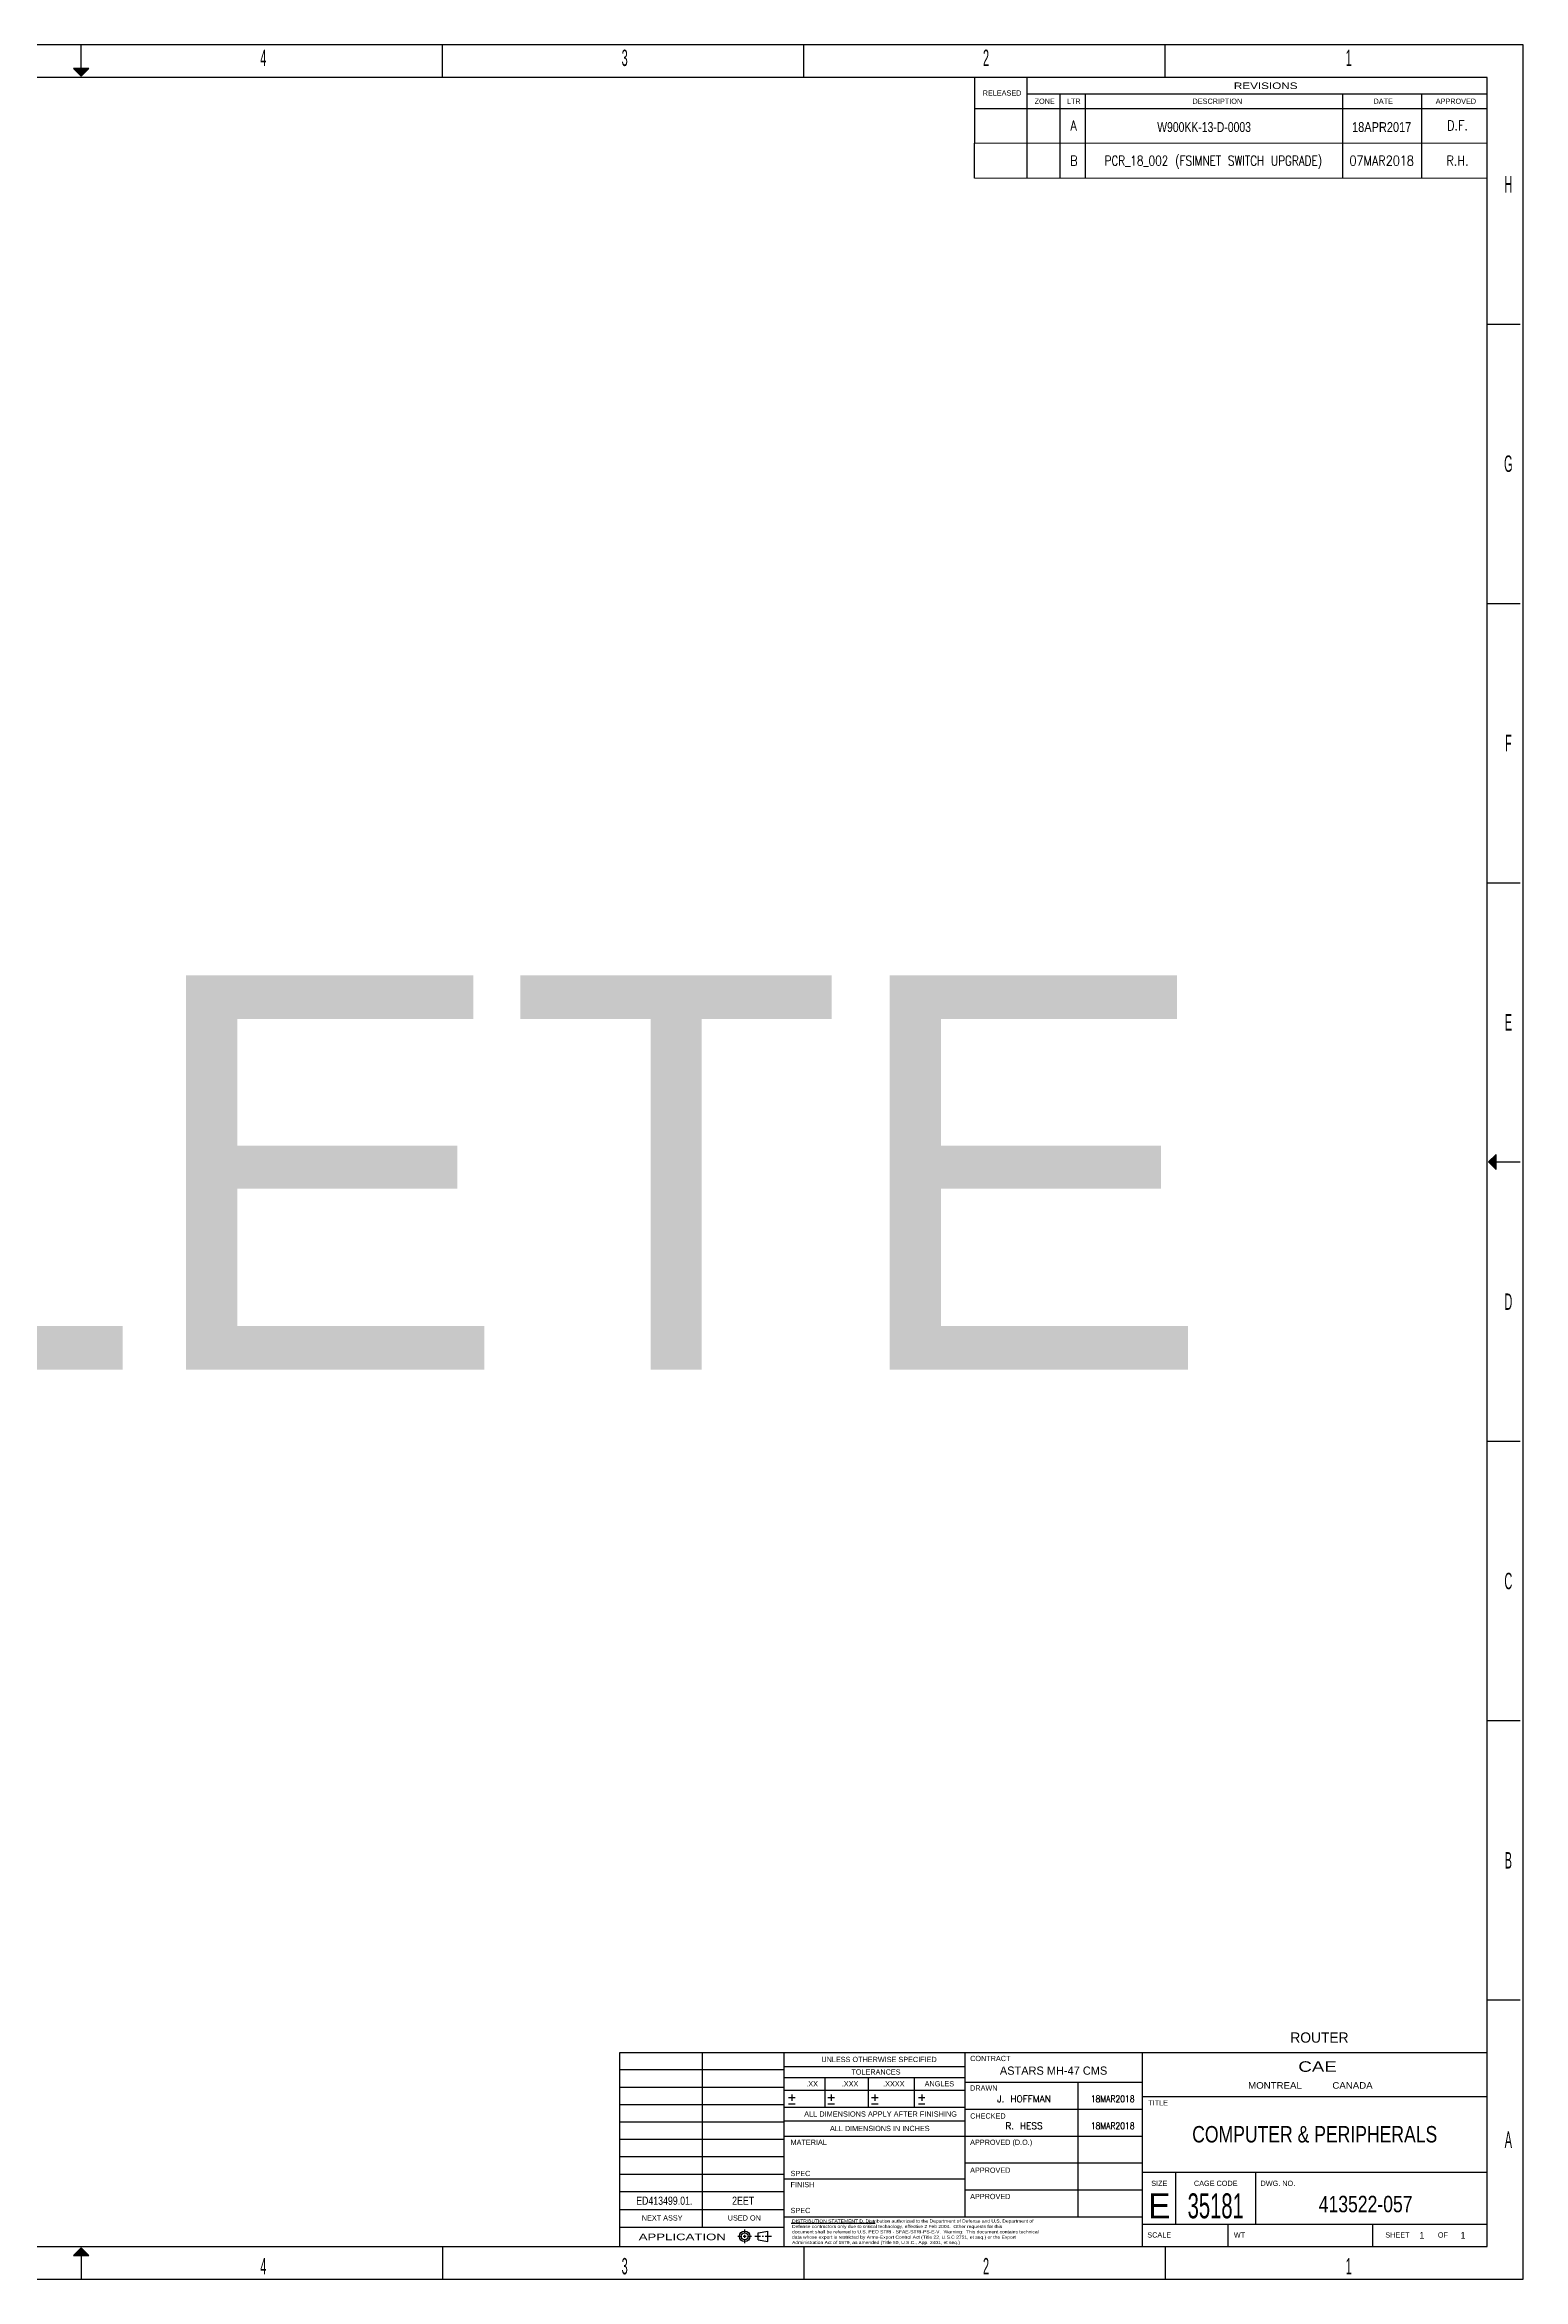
# Model space of a CAD drawing. Header units: inches. Extents: x -0.6 to 43.4, y -0.5 to 33.5.
# Drawn here: x 20.94 to 43.45, y -0.5 to 33.5 of the extents above; entities that cross this region are included whole.
import ezdxf
from ezdxf.enums import TextEntityAlignment as Align

# ---------------------------------------------------------------- set-up
doc = ezdxf.new("R2010")
doc.units = ezdxf.units.IN
doc.header["$MEASUREMENT"] = 0
doc.layers.add('35', color=7, linetype='Continuous')
doc.layers.add('Title', color=6, linetype='Continuous')
doc.styles.add('dgn000', font='dgn000.shx')
doc.styles.add('dgn001', font='dgn001.shx')
doc.styles.add('dgn028', font='dgn028.shx')
doc.styles.add('dgn050', font='dgn050.shx')
doc.styles.add('dgn175', font='dgn175.shx')
doc.styles.get("Standard").update_dxf_attribs({"font": 'txt.shx'})
doc.styles.add('Style-Arial', font='arial.ttf')

# ---------------------------------------------------------------- blocks, each defined once
blk = doc.blocks.new('EFORM-W900KK-13-D-0003-0001')
at = {"layer": 'Title', "extrusion": (0, 0, -1)}
for points in [[(-21.5, 33.02), (-21.616, 33.136), (-21.384, 33.136)], [(-43.036, 16.384), (-43.036, 16.616), (-42.92, 16.5)], [(-21.616, -0.136), (-21.5, -0.02), (-21.384, -0.136)]]:
    blk.add_hatch(color=256, dxfattribs=at).paths.add_polyline_path(points)
at = {"layer": 'Title'}
for p, q in [((21.5, 33.136), (21.5, 33.5)), ((27, 33), (27, 33.5)), ((32.5, 33), (32.5, 33.5)), ((38, 33), (38, 33.5)), ((35.096, 33), (35.096, 32)), ((35.9, 32), (35.9, 33)), ((42.9, 32.749), (35.9, 32.749)), ((36.398, 32), (36.398, 32.749)), ((36.787, 32), (36.787, 32.749)), ((40.702, 32), (40.702, 32.749)), ((41.903, 32), (41.903, 32.749)), ((35.096, 32.531), (42.9, 32.531)), ((42.9, 29.25), (43.4, 29.25)), ((43.02, 29.25), (43.4, 29.25)), ((42.9, 25), (43.4, 25)), ((42.9, 20.75), (43.4, 20.75)), ((43.036, 16.5), (43.4, 16.5)), ((42.9, 12.25), (43.4, 12.25)), ((42.9, 8), (43.4, 8)), ((42.9, 3.75), (43.4, 3.75)), ((30.95, 2.95), (30.95, 0.291)), ((32.2, 0), (32.2, 2.95)), ((32.2, 2.74), (34.955, 2.74)), ((34.955, 0.45), (34.955, 2.95)), ((37.656, 0), (37.656, 2.95)), ((32.2, 2.685), (29.7, 2.685)), ((32.2, 2.42), (29.7, 2.42)), ((32.2, 2.57), (34.955, 2.57)), ((32.821, 2.57), (32.821, 2.12)), ((33.476, 2.57), (33.476, 2.12)), ((34.178, 2.57), (34.178, 2.12)), ((34.955, 2.5), (37.656, 2.5)), ((36.671, 2.5), (36.671, 0.45)), ((32.2, 2.155), (29.7, 2.155)), ((32.2, 2.38), (34.955, 2.38)), ((32.2, 2.12), (34.955, 2.12)), ((32.265, 2.264), (32.365, 2.264)), ((32.365, 2.164), (32.265, 2.164)), ((32.315, 2.314), (32.315, 2.214)), ((32.866, 2.264), (32.966, 2.264)), ((32.966, 2.164), (32.866, 2.164)), ((32.916, 2.314), (32.916, 2.214)), ((33.531, 2.264), (33.631, 2.264)), ((33.631, 2.164), (33.531, 2.164)), ((33.581, 2.314), (33.581, 2.214)), ((34.243, 2.264), (34.343, 2.264)), ((34.343, 2.164), (34.243, 2.164)), ((34.293, 2.314), (34.293, 2.214)), ((34.955, 2.09), (37.656, 2.09)), ((37.656, 2.28), (42.9, 2.28)), ((32.2, 1.891), (29.7, 1.891)), ((32.2, 1.91), (34.955, 1.91)), ((32.2, 1.626), (29.7, 1.626)), ((32.2, 1.361), (29.7, 1.361)), ((32.2, 1.68), (37.656, 1.68)), ((32.2, 1.096), (29.7, 1.096)), ((32.2, 1.03), (34.955, 1.03)), ((34.955, 1.27), (37.656, 1.27)), ((37.656, 1.13), (42.9, 1.13)), ((38.161, 0.34), (38.161, 1.13)), ((39.374, 1.13), (39.374, 0.34)), ((32.2, 0.831), (29.7, 0.831)), ((34.955, 0.86), (37.656, 0.86)), ((29.7, 0.561), (32.2, 0.561)), ((32.2, 0.45), (37.656, 0.45)), ((32.306, 0.353), (33.584, 0.353)), ((27, 0), (27, -0.5)), ((29.7, 0.291), (32.2, 0.291)), ((31.493, 0.154), (31.555, 0.154)), ((31.577, 0.154), (31.62, 0.154)), ((31.599, 0.198), (31.599, 0.26)), ((31.599, 0.132), (31.599, 0.176)), ((31.599, 0.048), (31.599, 0.111)), ((31.642, 0.154), (31.704, 0.154)), ((31.754, 0.154), (31.839, 0.154)), ((31.805, 0.208), (31.952, 0.234)), ((31.805, 0.1), (31.805, 0.208)), ((31.805, 0.1), (31.952, 0.074)), ((31.863, 0.154), (31.887, 0.154)), ((31.91, 0.154), (32.007, 0.154)), ((31.952, 0.074), (31.952, 0.234)), ((32.5, 0), (32.5, -0.5)), ((37.656, 0.34), (42.9, 0.34)), ((38, 0), (38, -0.5)), ((38.957, 0), (38.957, 0.34)), ((41.156, 0.34), (41.156, 0)), ((21.5, -0.136), (21.5, -0.5))]:
    blk.add_line(p, q, dxfattribs=at)
at = {"layer": 'Title', "flags": 128}
for points in [[(-0.55, -0.5), (43.45, -0.5), (43.45, 33.5), (-0.55, 33.5), (-0.55, -0.5)], [(0, 0), (42.9, 0), (42.9, 33), (0, 33), (0, 0)], [(21.5, 33.02), (21.616, 33.136), (21.384, 33.136), (21.5, 33.02)], [(42.92, 16.5), (43.036, 16.384), (43.036, 16.616), (42.92, 16.5)], [(29.7, 0), (29.7, 2.95), (42.9, 2.95)], [(21.5, -0.02), (21.384, -0.136), (21.616, -0.136), (21.5, -0.02)]]:
    blk.add_lwpolyline(points, dxfattribs=at)
at = {"layer": 'Title'}
for radius in [0.0802, 0.0541]:
    blk.add_circle((31.599, 0.154), radius, dxfattribs=at)
for s, height, style, width, p in [('4', 0.25, 'dgn000', 0.500016, (24.272, 33.3)), ('3', 0.25, 'dgn000', 0.500016, (29.772, 33.3)), ('2', 0.25, 'dgn000', 0.500016, (35.272, 33.3)), ('1', 0.25, 'dgn000', 0.500016, (40.793, 33.3)), ('RELEASED', 0.08, 'dgn000', 1.000008, (35.516, 32.765)), ('ZONE', 0.08, 'dgn000', 0.999992, (36.165, 32.64)), ('REVISIONS', 0.1, 'dgn000', 1.331087, (39.529, 32.875)), ('DATE', 0.08, 'dgn000', 0.999992, (41.318, 32.64)), ('H', 0.25, 'dgn000', 0.500016, (43.222, 31.375)), ('G', 0.25, 'dgn000', 0.500016, (43.222, 27.125)), ('F', 0.25, 'dgn000', 0.500016, (43.222, 22.875)), ('E', 0.25, 'dgn000', 0.500016, (43.222, 18.625)), ('E', 0.25, 'dgn000', 0.500016, (43.222, 18.625)), ('D', 0.25, 'dgn000', 0.500016, (43.222, 14.375)), ('C', 0.25, 'dgn000', 0.500016, (43.222, 10.125)), ('B', 0.25, 'dgn000', 0.500016, (43.222, 5.875)), ('CAE', 0.16, 'dgn000', 1.330983, (40.318, 2.737)), ('MONTREAL', 0.1, 'dgn000', 1.099996, (39.67, 2.45)), ('CANADA', 0.1, 'dgn000', 1.09999, (40.85, 2.45)), ('ALL DIMENSIONS APPLY AFTER FINISHING', 0.08, 'dgn000', 0.874997, (33.667, 2.015)), ('A', 0.25, 'dgn000', 0.500016, (43.222, 1.625)), ('35181', 0.38, 'dgn001', 0.605262, (38.768, 0.618)), ('APPLICATION', 0.1, 'dgn000', 1.5, (30.649, 0.145)), ('4', 0.25, 'dgn000', 0.500016, (24.272, -0.3)), ('3', 0.25, 'dgn000', 0.500016, (29.772, -0.3)), ('2', 0.25, 'dgn000', 0.500016, (35.272, -0.3)), ('1', 0.25, 'dgn000', 0.500016, (40.793, -0.3))]:
    blk.add_text(s, height=height, dxfattribs=dict(at, style=style, width=width)).set_placement(p, align=Align.MIDDLE_CENTER)
for s, height, style, p in [('LTR', 0.08, 'dgn000', (36.608, 32.64)), ('DESCRIPTION', 0.08, 'dgn000', (38.793, 32.64)), ('APPROVED', 0.08, 'dgn000', (42.424, 32.64)), ('UNLESS OTHERWISE SPECIFIED', 0.08, 'dgn000', (33.644, 2.845)), ('.XX', 0.08, 'dgn000', (32.625, 2.475)), ('.XXX', 0.08, 'dgn000', (33.203, 2.475)), ('TOLERANCES', 0.08, 'dgn000', (33.597, 2.655)), ('.XXXX', 0.08, 'dgn000', (33.869, 2.475)), ('ANGLES', 0.08, 'dgn000', (34.562, 2.475)), ('D71-E001', 0.0001, 'dgn175', (35.031, 2.45)), ('ALL DIMENSIONS IN INCHES', 0.08, 'dgn000', (33.655, 1.795)), ('E', 0.38, 'dgn001', (37.909, 0.618)), ('NEXT ASSY', 0.08, 'dgn000', (30.343, 0.434)), ('USED ON', 0.08, 'dgn000', (31.593, 0.434))]:
    blk.add_text(s, height=height, dxfattribs=dict(at, style=style)).set_placement(p, align=Align.MIDDLE_CENTER)
at = {"layer": 'Title', "style": 'dgn000'}
for s, height, width, p in [('CONTRACT', 0.08, 1.000008, (35.03, 2.9)), ('CHECKED', 0.08, 1.000008, (35.03, 2.025)), ('MATERIAL', 0.08, 1.000008, (32.297, 1.625)), ('SPEC', 0.08, 1.000008, (32.297, 1.15)), ('FINISH', 0.08, 1.000008, (32.297, 0.981)), ('SPEC', 0.08, 1.000008, (32.297, 0.587)), ('DISTRIBUTION STATEMENT D. Distribution authorized to the Department of Defense and U.S. Department of', 0.0476, 1.176471, (32.32, 0.41)), ('Administration Act of 1979, as amended (Title 50, U.S.C., App. 2401, et seq.)', 0.0476, 1.176471, (32.32, 0.084)), ('document shall be referred to U.S. PEO STRI - SFAE-STRI-PS-E-V.  Warning:  This document contains technical', 0.0476, 1.176471, (32.32, 0.247)), ('data whose export is restricted by Arms-Export Control Act (Title 22, U.S.C 2751, et seq.) or the Export', 0.0476, 1.176471, (32.32, 0.165)), ('Defense contractors only due to critical technology, effective 2 Feb 2004.  Other requests for this', 0.0476, 1.176471, (32.32, 0.328))]:
    blk.add_text(s, height=height, dxfattribs=dict(at, width=width)).set_placement(p, align=Align.TOP_LEFT)
for s, p in [('DRAWN', (35.03, 2.45)), ('TITLE', (37.741, 2.225)), ('APPROVED (D.O.)', (35.03, 1.625)), ('APPROVED', (35.03, 1.2)), ('APPROVED', (35.03, 0.8)), ('DWG. NO.', (39.45, 1))]:
    blk.add_text(s, height=0.08, dxfattribs=at).set_placement(p, align=Align.TOP_LEFT)
at = {"layer": 'Title', "style": 'dgn000', "width": 1.000008}
blk.add_text('SIZE', height=0.08, dxfattribs=at).set_placement((37.909, 1), align=Align.TOP_CENTER)
at = {"layer": 'Title', "style": 'dgn000'}
blk.add_text('CAGE CODE', height=0.08, dxfattribs=at).set_placement((38.768, 1), align=Align.TOP_CENTER)
for s, width, p in [('SCALE', 1.000008, (37.727, 0.175)), ('WT', 1.000015, (39.044, 0.175)), ('SHEET', 1.000008, (41.35, 0.175)), ('OF', 1.000015, (42.149, 0.175))]:
    blk.add_text(s, height=0.08, dxfattribs=dict(at, width=width)).set_placement(p, align=Align.MIDDLE_LEFT)
blk = doc.blocks.new('EFORM-Default')
at = {"layer": 'Title'}
blk.add_blockref('EFORM-W900KK-13-D-0003-0001', (0, 0), dxfattribs=at)

msp = doc.modelspace()

# ---------------------------------------------------------------- linework, layer by layer
at = {"lineweight": 0}
for p, q in [((35.096, 32), (42.9, 32)), ((35.096, 31.469), (42.9, 31.469))]:
    msp.add_line(p, q, dxfattribs=at)
at = {"layer": '35'}
for p, q in [((35.096, 31.469), (35.096, 32)), ((35.9, 31.469), (35.9, 32)), ((36.398, 31.469), (36.398, 32)), ((36.787, 31.469), (36.787, 32)), ((40.702, 31.469), (40.702, 32)), ((41.903, 31.469), (41.903, 32))]:
    msp.add_line(p, q, dxfattribs=at)

# ---------------------------------------------------------------- block references
at = {"layer": 'Title'}
msp.add_blockref('EFORM-Default', (0, 0), dxfattribs=at)

# ---------------------------------------------------------------- texts
at = {"lineweight": 0, "width": 0.833333}
for s, p in [('A', (36.605, 32.271)), ('D.F.', (42.448, 32.271)), ('B', (36.608, 31.735)), ('07MAR2018', (41.294, 31.735)), ('R.H.', (42.448, 31.735))]:
    msp.add_text(s, height=0.15, dxfattribs=at).set_placement(p, align=Align.MIDDLE_CENTER)
at = {"lineweight": 0, "width": 0.790062}
msp.add_text('PCR_18_002 (FSIMNET SWITCH UPGRADE)', height=0.14685, rotation=360, dxfattribs=at).set_placement((38.733, 31.735), align=Align.MIDDLE_CENTER)
at = {"linetype": 'Continuous', "style": 'dgn050'}
msp.add_text('ROUTER', height=0.157, dxfattribs=at).set_placement((40.347, 3.1), align=Align.CENTER)
for s, height, p in [('ASTARS MH-47 CMS', 0.125, (36.3, 2.675)), ('1 ', 0.1, (41.925, 0.17)), ('1 ', 0.1, (42.55, 0.17))]:
    msp.add_text(s, height=height, dxfattribs=at).set_placement(p, align=Align.MIDDLE_CENTER)
at = {"linetype": 'Continuous'}
for s, p in [('J. HOFFMAN', (35.85, 2.245)), ('R. HESS', (35.85, 1.835))]:
    msp.add_text(s, height=0.1, dxfattribs=at).set_placement(p, align=Align.MIDDLE_CENTER)
at = {"linetype": 'Continuous', "width": 0.849999}
for p in [(37.2, 2.245), (37.2, 1.835)]:
    msp.add_text('18MAR2018', height=0.1, dxfattribs=at).set_placement(p, align=Align.MIDDLE_CENTER)
at = {"linetype": 'Continuous', "style": 'dgn050'}
for s, height, width, p in [(' COMPUTER & PERIPHERALS ', 0.25, 0.8, (40.275, 1.707)), ('ED413499.01.', 0.125, 0.799998, (30.375, 0.696)), ('2EET', 0.125, 0.799998, (31.575, 0.696)), ('   413522-057    ', 0.25, 0.8, (41.087, 0.645))]:
    msp.add_text(s, height=height, dxfattribs=dict(at, width=width)).set_placement(p, align=Align.MIDDLE_CENTER)
at = {"lineweight": 0, "insert": (38.591, 32.246), "char_height": 0.15, "attachment_point": 5, "rotation": 360, "line_spacing_factor": 0.6, "style": 'dgn028'}
msp.add_mtext('\\H1x;\\W0.790062;W900KK-13-D-0003', dxfattribs=at)
at = {"lineweight": 0, "insert": (41.294, 32.246), "char_height": 0.15, "attachment_point": 5, "line_spacing_factor": 0.6, "style": 'dgn028'}
msp.add_mtext('\\H1x;\\W0.833333;18APR2017', dxfattribs=at)
at = {"layer": '35', "insert": (22.406, 16.338), "char_height": 6, "attachment_point": 5, "line_spacing_factor": 0.9, "style": 'Style-Arial'}
msp.add_mtext('DELETE', dxfattribs=at)

doc.saveas('drawing.dxf')
